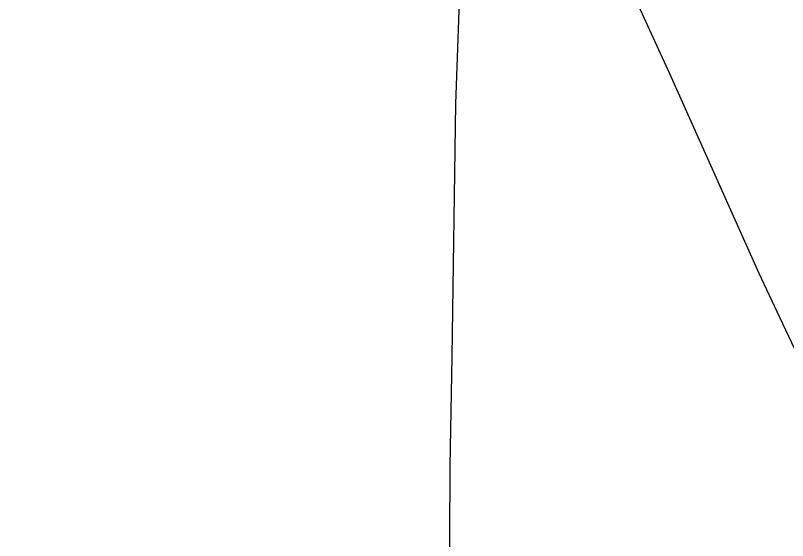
# Model space of a CAD drawing. Header units: millimetres. Extents: x 111502 to 977541, y 8702 to 1044108.
# Drawn here: x 974657.6 to 974914.4, y 477822.1 to 477997 of the extents above; entities that cross this region are included whole.
import ezdxf

# ---------------------------------------------------------------- set-up
doc = ezdxf.new("R2010")
doc.units = ezdxf.units.MM
doc.header["$LTSCALE"] = 0.25
doc.layers.add('X HVSS Site Background', color=8, linetype='Continuous')

# ---------------------------------------------------------------- blocks, each defined once
blk = doc.blocks.new('OS MAP')
at = {"layer": 'X HVSS Site Background', "flags": 128}
for points in [[(488631.33, 242575.11), (488633.16, 242571.04), (488633.16, 242571.04), (488633.75, 242569.76), (488633.75, 242569.76), (488656.96, 242519.04), (488656.96, 242519.04), (488686.66, 242452.54), (488686.66, 242452.54), (488693.56, 242437.84), (488693.56, 242437.84), (488700.56, 242423.14), (488700.56, 242423.14), (488707.26, 242409.24), (488707.26, 242409.24), (488713.26, 242395.64), (488713.26, 242395.64), (488720.16, 242380.84), (488720.16, 242380.84), (488725.16, 242369.34), (488725.16, 242369.34), (488733.86, 242351.04)], [(488439.36, 242568.64), (488458.2, 242566.45), (488458.2, 242566.45), (488493.51, 242561.17), (488493.51, 242561.17), (488536.39, 242554.57), (488536.39, 242554.57), (488575.07, 242548.15), (488575.07, 242548.15), (488587.04, 242546.16), (488587.04, 242546.16), (488585.72, 242508.88), (488585.72, 242508.88), (488584.56, 242424.75), (488584.56, 242424.75), (488583.9, 242388.29), (488583.9, 242388.29), (488583.68, 242340.2)]]:
    blk.add_lwpolyline(points, dxfattribs=at)

msp = doc.modelspace()

# ---------------------------------------------------------------- block references
at = {"lineweight": 0}
msp.add_blockref('OS MAP', (486218.2, 235458.61), dxfattribs=at)

doc.saveas('drawing.dxf')
